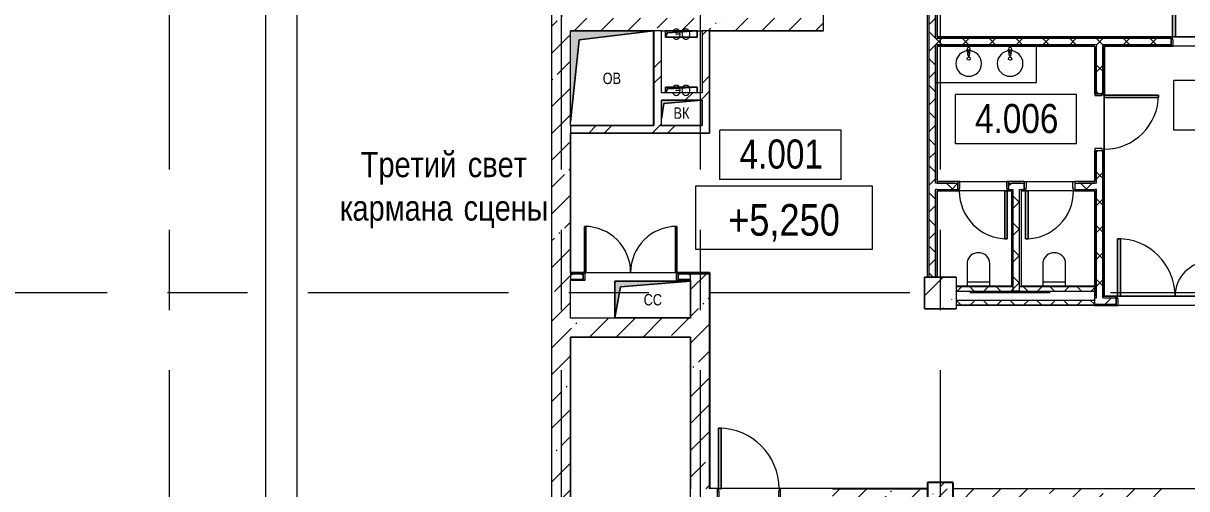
# Model space of a CAD drawing. Header units: millimetres. Extents: x 48966 to 294585, y -43515 to 30344.
# Drawn here: x 203866 to 222277, y 8617 to 15987 of the extents above; entities that cross this region are included whole.
import ezdxf

# ---------------------------------------------------------------- set-up
doc = ezdxf.new("R2010")
doc.units = ezdxf.units.MM
doc.linetypes.add('Осевые', pattern=[6350, 1270, -952.5, 3175, -952.5])
for name, color, linetype, lineweight in [('Высотные отметки', 7, 'Continuous', 9), ('Двери', 7, 'Continuous', 9), ('Каркас_Импост', 7, 'Continuous', 9), ('Колонны', 7, 'Continuous', 9), ('Колонны-1', 7, 'Continuous', 25), ('Марки помещений', 7, 'Continuous', 9), ('Обобщенные модели', 7, 'Continuous', 9), ('Обобщенные модели-1', 7, 'Continuous', 18), ('Общие ребра', 7, 'Continuous', 9), ('Оси-2', 7, 'Осевые', 9), ('Панель', 7, 'Continuous', 9), ('Перекрытия', 7, 'Continuous', 9), ('Сантехнические приборы', 7, 'Continuous', 9), ('Стены', 7, 'Continuous', 9), ('Стены-1', 7, 'Continuous', 18), ('Текстовые примечания', 7, 'Continuous', 9), ('Типовые аннотации', 7, 'Continuous', 9), ('Черная _1 сплошная', 7, 'Continuous', 9), ('Штриховка разреза-1', 7, 'Continuous', 9), ('Элементы узлов', 7, 'Continuous', 9), ('Элементы узлов-1', 7, 'Continuous', 5)]:
    doc.layers.add(name, color=color, linetype=linetype, lineweight=lineweight)
doc.styles.add('Arial', font='Arial.ttf', dxfattribs={"width": 0.8, "height": 180})
doc.styles.add('Arial Narrow', font='Arial Narrow.ttf', dxfattribs={"height": 500})
doc.styles.add('Arial Narrow_1', font='Arial Narrow.ttf', dxfattribs={"height": 460})
doc.styles.add('Arial Narrow_2', font='Arial Narrow.ttf', dxfattribs={"height": 400})
pattern_1 = [(45, (108045.05, 0), (-212.132, 212.132), []), (135, (108045.05, 0), (-212.132, -212.132), [])]
pattern_2 = [(45, (108045.05, 0), (-424.264, 424.264), [600, -100, 20, -100]), (45, (108045.05, 424), (-424.264, 424.264), [])]
pattern_3 = [(45, (108045.05, 0), (-502.8943, 502.8943), []), (45, (108045.05, 762), (-502.8943, 502.8943), [])]

# ---------------------------------------------------------------- blocks, each defined once
blk = doc.blocks.new('Обобщенные модели 26 - Обобщенные модели 26-1197534-План 4-го этажа на отм_ _6_600')
at = {"layer": 'Обобщенные модели'}
h = blk.add_hatch(dxfattribs=at)
h.set_pattern_fill('FP_7', color=256, style=0, pattern_type=2)
h.set_pattern_definition([(45, (0, 0), (-493.914, 493.914), []), (45, (493.9, 0), (-493.914, 493.914), [873.125, -174.625, 6.706, -167.919])])
h.paths.add_polyline_path([(110582, 11467), (110582, 11967), (110082, 11967), (110082, 11467)], flags=0)
at = {"layer": 'Обобщенные модели-1'}
for p, q in [((110582, 11967), (110082, 11967)), ((110082, 11967), (110082, 11467)), ((110582, 11967), (110582, 11467)), ((110082, 11467), (110582, 11467))]:
    blk.add_line(p, q, dxfattribs=at)
blk = doc.blocks.new('Дверь - Полуторная_001 - ДВ19_21-15-6256129-План 4-го этажа на отм_ _6_600')
at = {"layer": 'Двери'}
for p, q in [((-684, 984), (-729, 984)), ((-729, 984), (-729, 75)), ((-684, 75), (-684, 984)), ((684, 75), (684, 624)), ((684, 624), (729, 624)), ((729, 624), (729, 75)), ((-729, 75), (-684, 75)), ((729, 75), (684, 75))]:
    blk.add_line(p, q, dxfattribs=at)
for centre, radius, start, end in [((-729, 75), 909, 360, 90), ((729, 75), 549, 90, 180)]:
    blk.add_arc(centre, radius, start, end, dxfattribs=at)
at = {"layer": 'Каркас_Импост'}
for p, q in [((-730, 75), (-750, 75)), ((-750, 75), (-750, -75)), ((-730, 30), (-730, 75)), ((-720, 30), (-730, 30)), ((-720, -75), (-720, 30)), ((730, 30), (720, 30)), ((720, 30), (720, -75)), ((750, 75), (730, 75)), ((730, 75), (730, 30)), ((750, -75), (750, 75)), ((-750, -75), (-720, -75)), ((720, -75), (750, -75))]:
    blk.add_line(p, q, dxfattribs=at)
at = {"layer": 'Панель'}
for p, q in [((-729, 984), (-684, 984)), ((-729, 75), (-729, 984)), ((-684, 984), (-684, 75)), ((684, 624), (684, 75)), ((729, 624), (684, 624)), ((729, 75), (729, 624)), ((-684, 75), (-729, 75)), ((684, 75), (729, 75))]:
    blk.add_line(p, q, dxfattribs=at)
blk = doc.blocks.new('Дверь - Однопольная - ДВ11_21х9-6240635-План 4-го этажа на отм_ _6_600')
at = {"layer": 'Двери'}
for p, q in [((-389, 933), (-429, 933)), ((-429, 933), (-429, 75)), ((-389, 75), (-389, 933)), ((-429, 75), (-389, 75))]:
    blk.add_line(p, q, dxfattribs=at)
blk.add_arc((-429, 75), 858, 360, 90, dxfattribs=at)
at = {"layer": 'Каркас_Импост'}
for p, q in [((-430, 75), (-450, 75)), ((-450, 75), (-450, -75)), ((-430, 35), (-430, 75)), ((-420, 35), (-430, 35)), ((-420, -75), (-420, 35)), ((430, 35), (420, 35)), ((420, 35), (420, -75)), ((450, 75), (430, 75)), ((430, 75), (430, 35)), ((450, -75), (450, 75)), ((-450, -75), (-420, -75)), ((420, -75), (450, -75))]:
    blk.add_line(p, q, dxfattribs=at)
at = {"layer": 'Панель'}
for p, q in [((-429, 933), (-389, 933)), ((-429, 75), (-429, 933)), ((-389, 933), (-389, 75)), ((-389, 75), (-429, 75))]:
    blk.add_line(p, q, dxfattribs=at)
blk = doc.blocks.new('Дверь - Однопольная - ДВ11_21х10-6240727-План 4-го этажа на отм_ _6_600')
at = {"layer": 'Двери'}
for p, q in [((-439, 1058), (-479, 1058)), ((-479, 1058), (-479, 100)), ((-439, 100), (-439, 1058)), ((-479, 100), (-439, 100))]:
    blk.add_line(p, q, dxfattribs=at)
blk.add_arc((-479, 100), 958, 360, 90, dxfattribs=at)
at = {"layer": 'Каркас_Импост'}
for p, q in [((-480, 100), (-500, 100)), ((-500, 100), (-500, -100)), ((-480, 60), (-480, 100)), ((-470, 60), (-480, 60)), ((-470, -100), (-470, 60)), ((480, 60), (470, 60)), ((470, 60), (470, -100)), ((500, 100), (480, 100)), ((480, 100), (480, 60)), ((500, -100), (500, 100)), ((-500, -100), (-470, -100)), ((470, -100), (500, -100))]:
    blk.add_line(p, q, dxfattribs=at)
at = {"layer": 'Панель'}
for p, q in [((-479, 1058), (-439, 1058)), ((-479, 100), (-479, 1058)), ((-439, 1058), (-439, 100)), ((-439, 100), (-479, 100))]:
    blk.add_line(p, q, dxfattribs=at)
blk = doc.blocks.new('170_ОтверстиеПрямоугольноеВертикальное - 170_ОтверстиеПрямоугольноеВертикальное-5688926-План 4-го этажа на отм_ _6_600')
at = {"layer": 'Обобщенные модели'}
for p, q in [((-652, 750), (658, 750)), ((658, 750), (658, -750)), ((658, -750), (-652, -750))]:
    blk.add_line(p, q, dxfattribs=at)
blk = doc.blocks.new('170_ОтверстиеПрямоугольноеВертикальное - 170_ОтверстиеПрямоугольноеВертикальное-5688924-План 4-го этажа на отм_ _6_600')
at = {"layer": 'Обобщенные модели'}
for p, q in [((-312, 200), (328, 200)), ((328, 200), (328, -200)), ((328, -200), (-328, -200))]:
    blk.add_line(p, q, dxfattribs=at)
blk = doc.blocks.new('170_ОтверстиеПрямоугольноеВертикальное - 170_ОтверстиеПрямоугольноеВертикальное-5688922-План 4-го этажа на отм_ _6_600')
at = {"layer": 'Обобщенные модели'}
for p, q in [((-600, -290), (-600, 290)), ((-600, 290), (600, 290)), ((600, 290), (600, -290)), ((600, -290), (-600, -290))]:
    blk.add_line(p, q, dxfattribs=at)
blk = doc.blocks.new('170_ОтверстиеПрямоугольноеВертикальное - 170_ОтверстиеПрямоугольноеВертикальное-5688912-План 4-го этажа на отм_ _6_600')
at = {"layer": 'Обобщенные модели'}
for p, q in [((-250, -40), (-250, 50)), ((-250, 50), (250, 50)), ((250, 50), (250, -40))]:
    blk.add_line(p, q, dxfattribs=at)
blk = doc.blocks.new('170_ОтверстиеПрямоугольноеВертикальное - 170_ОтверстиеПрямоугольноеВертикальное-V56-План 4-го этажа на отм_ _6_600')
at = {"layer": 'Обобщенные модели'}
for p, q in [((-250, -50), (-250, 50)), ((-250, 50), (250, 50)), ((250, 50), (250, -50)), ((250, -50), (-250, -50))]:
    blk.add_line(p, q, dxfattribs=at)
blk = doc.blocks.new('Колонна 89 - Колонна 40-55-4749747-План 4-го этажа на отм_ _6_600')
at = {"layer": 'Колонны'}
h = blk.add_hatch(dxfattribs=at)
h.set_pattern_fill('FP_12', color=256, style=0, pattern_type=2)
h.set_pattern_definition([(45, (-32400, 15200), (-493.914, 493.914), []), (45, (-31906.1, 15200), (-493.914, 493.914), [873.125, -174.625, 6.706, -167.919])])
h.paths.add_polyline_path([(77732, 23517), (78132, 23517), (78132, 23917), (77732, 23917), (77732, 23529)], flags=0)
at = {"layer": 'Колонны-1'}
for p, q in [((78132, 23917), (77732, 23917)), ((77732, 23917), (77732, 23517)), ((78132, 23917), (78132, 23517)), ((77732, 23517), (78132, 23517))]:
    blk.add_line(p, q, dxfattribs=at)
blk = doc.blocks.new('Унитаз_встраиваемый - Обычный _ Vitra 748-4800 _каркасные_-V57-План 4-го этажа на отм_ _6_600')
at = {"layer": 'Сантехнические приборы'}
for p, q in [((-180, 371), (-180, 0)), ((179, 0), (179, 351)), ((-180, 60), (179, 60)), ((-180, 0), (179, 0))]:
    blk.add_line(p, q, dxfattribs=at)
for centre, start, end in [((-12, 351), 86.3345, 173.0597), ((10, 351), 360, 93.6655)]:
    blk.add_arc(centre, 169, start, end, dxfattribs=at)
blk = doc.blocks.new('Дверь - Однопольная_002 - ДВ6_21х8-6269959-План 4-го этажа на отм_ _6_600')
at = {"layer": 'Двери'}
for p, q in [((-339, 833), (-379, 833)), ((-379, 833), (-379, 75)), ((-339, 75), (-339, 833)), ((-379, 75), (-339, 75))]:
    blk.add_line(p, q, dxfattribs=at)
blk.add_arc((-379, 75), 758, 360, 90, dxfattribs=at)
at = {"layer": 'Каркас_Импост'}
for p, q in [((-380, 75), (-400, 75)), ((-400, 75), (-400, -75)), ((-380, 35), (-380, 75)), ((-370, 35), (-380, 35)), ((-370, -75), (-370, 35)), ((380, 35), (370, 35)), ((370, 35), (370, -75)), ((400, 75), (380, 75)), ((380, 75), (380, 35)), ((400, -75), (400, 75)), ((-400, -75), (-370, -75)), ((370, -75), (400, -75))]:
    blk.add_line(p, q, dxfattribs=at)
at = {"layer": 'Панель'}
for p, q in [((-379, 833), (-339, 833)), ((-379, 75), (-379, 833)), ((-339, 833), (-339, 75)), ((-339, 75), (-379, 75))]:
    blk.add_line(p, q, dxfattribs=at)
blk = doc.blocks.new('Дверь - Однопольная_002 - ДВ6__21х8-6269807-План 4-го этажа на отм_ _6_600')
at = {"layer": 'Двери'}
for p, q in [((-379, -75), (-339, -75)), ((-379, -833), (-379, -75)), ((-339, -75), (-339, -833)), ((-339, -833), (-379, -833))]:
    blk.add_line(p, q, dxfattribs=at)
blk.add_arc((-379, -75), 758, 270, 0, dxfattribs=at)
at = {"layer": 'Каркас_Импост'}
for p, q in [((-400, 75), (-370, 75)), ((-400, -75), (-400, 75)), ((-370, 75), (-370, -35)), ((370, 75), (400, 75)), ((370, -35), (370, 75)), ((400, 75), (400, -75)), ((-380, -75), (-400, -75)), ((-380, -35), (-380, -75)), ((-370, -35), (-380, -35)), ((380, -35), (370, -35)), ((380, -75), (380, -35)), ((400, -75), (380, -75))]:
    blk.add_line(p, q, dxfattribs=at)
at = {"layer": 'Панель'}
for p, q in [((-339, -75), (-379, -75)), ((-379, -75), (-379, -833)), ((-339, -833), (-339, -75)), ((-379, -833), (-339, -833))]:
    blk.add_line(p, q, dxfattribs=at)
blk = doc.blocks.new('Раковина-Круглая-2D - Раковина-Круглая-2D-4972737-План 4-го этажа на отм_ _6_600')
at = {"layer": 'Сантехнические приборы'}
for p, q in [((-10, 81), (-25, -27)), ((-15, 13), (-15, -9)), ((10, 81), (25, -27)), ((15, -9), (15, 13)), ((-15, -9), (15, -9))]:
    blk.add_line(p, q, dxfattribs=at)
blk.add_circle((0, 126), 25, dxfattribs=at)
for centre, radius, start, end in [((0, 202), 203, 90, 270), ((0, 202), 203, 270, 90), ((0, 18), 18.8, 0, 180), ((0, 13), 15, 360, 180), ((0, 81), 10, 0, 180), ((0, -27), 25, 180, 360)]:
    blk.add_arc(centre, radius, start, end, dxfattribs=at)
blk = doc.blocks.new('Дверь - Двупольная_без ручек - ДТ1 21-15-6161257-План 4-го этажа на отм_ _6_600')
at = {"layer": 'Двери'}
for p, q in [((-709, 792), (-729, 792)), ((-729, 792), (-729, 62)), ((-709, 62), (-709, 792)), ((709, 62), (709, 792)), ((709, 792), (729, 792)), ((729, 792), (729, 62)), ((-729, 62), (-709, 62)), ((729, 62), (709, 62))]:
    blk.add_line(p, q, dxfattribs=at)
for centre, start, end in [((-729, 62), 360, 90), ((729, 62), 90, 180)]:
    blk.add_arc(centre, 729, start, end, dxfattribs=at)
at = {"layer": 'Каркас_Импост'}
for p, q in [((-730, 62), (-750, 62)), ((-750, 62), (-750, -62)), ((-730, 43), (-730, 62)), ((-720, 43), (-730, 43)), ((-720, -62), (-720, 43)), ((730, 43), (720, 43)), ((720, 43), (720, -62)), ((750, 62), (730, 62)), ((730, 62), (730, 43)), ((750, -62), (750, 62)), ((-750, -62), (-720, -62)), ((720, -62), (750, -62))]:
    blk.add_line(p, q, dxfattribs=at)
at = {"layer": 'Панель'}
for p, q in [((-729, 792), (-709, 792)), ((-729, 62), (-729, 792)), ((-709, 792), (-709, 62)), ((709, 792), (709, 62)), ((729, 792), (709, 792)), ((729, 62), (729, 792)), ((-709, 62), (-729, 62)), ((709, 62), (729, 62))]:
    blk.add_line(p, q, dxfattribs=at)
blk = doc.blocks.new('Линия разрыва1 - М 200-4771509-План 4-го этажа на отм_ _6_600')
at = {"layer": 'Элементы узлов'}
for p, q in [((-88, 0), (-29546, 0)), ((29546, 0), (90, 0))]:
    blk.add_line(p, q, dxfattribs=at)
blk = doc.blocks.new('Марка помещения_Р - Марка помещения-4575829-План 4-го этажа на отм_ _6_600')
at = {"layer": 'Марки помещений'}
for p, q in [((-4.79375, -1.95625), (-4.79375, 1.95625)), ((4.79375, 1.95625), (-4.79375, 1.95625)), ((4.79375, -1.95625), (4.79375, 1.95625)), ((4.79375, -1.95625), (-4.79375, -1.95625))]:
    blk.add_line(p, q, dxfattribs=at)
blk = doc.blocks.new('Высотные отметки - Высотная отметка - Рамка_14мм длина-4459141-План 4-го этажа на отм_ _6_600')
at = {"layer": 'Высотные отметки'}
for p, q in [((7, 5), (-7, 5)), ((-7, 5), (-7, 0)), ((7, 0), (7, 5)), ((-7, 0), (7, 0))]:
    blk.add_line(p, q, dxfattribs=at)

msp = doc.modelspace()

# ---------------------------------------------------------------- hatches: boundary and pattern name
at = {"layer": 'Штриховка разреза-1'}
h = msp.add_hatch(dxfattribs=at)
h.set_pattern_fill('FP_4', color=256, style=0, pattern_type=2)
h.set_pattern_definition(pattern_2)
h.paths.add_polyline_path([(216526.7, 15867.1), (216526.7, 22467.1), (216326.7, 22467.1), (216326.7, 15867.1)], flags=0)
h.paths.add_polyline_path([(216526.7, 23467.1), (216526.7, 23867.1), (216326.7, 23867.1), (216326.7, 23467.1)], flags=0)
h = msp.add_hatch(dxfattribs=at)
h.set_pattern_fill('FP_4', color=256, style=0, pattern_type=2)
h.set_pattern_definition(pattern_2)
h.paths.add_polyline_path([(212226.7, 2717.1), (212526.7, 2717.1), (212526.7, 23567.1), (212226.7, 23567.1), (212226.7, 3272.5)], flags=0)
h = msp.add_hatch(dxfattribs=at)
h.set_pattern_fill('FP_5', color=256, style=0, pattern_type=2)
h.set_pattern_definition(pattern_1)
h.paths.add_polyline_path([(218301.7, 11967.1), (218301.7, 17093.8), (218201.7, 17093.8), (218201.7, 11967.1)], flags=0)
h = msp.add_hatch(dxfattribs=at)
h.set_pattern_fill('FP_4', color=256, style=0, pattern_type=2)
h.set_pattern_definition(pattern_2)
h.paths.add_polyline_path([(216326.7, 15867.1), (216326.7, 16067.1), (212526.7, 16067.1), (212526.7, 15867.1), (215715.3, 15867.1)], flags=0)
h = msp.add_hatch(dxfattribs=at)
h.set_pattern_fill('FP_2', color=256, style=0, pattern_type=2)
h.set_pattern_definition(pattern_3)
h.paths.add_polyline_path([(213846.7, 14367.1), (213966.7, 14367.1), (213966.7, 15867.1), (213846.7, 15867.1), (213846.7, 15071.6)], flags=0)
h = msp.add_hatch(dxfattribs=at)
h.set_pattern_fill('FP_2', color=256, style=0, pattern_type=2)
h.set_pattern_definition(pattern_3)
h.paths.add_polyline_path([(214606.7, 14247.1), (214726.7, 14247.1), (214726.7, 15867.1), (214606.7, 15867.1), (214606.7, 14367.1)], flags=0)
h = msp.add_hatch(dxfattribs=at)
h.set_pattern_fill('FP_5', color=256, style=0, pattern_type=2)
h.set_pattern_definition(pattern_1)
h.paths.add_polyline_path([(223711.3, 15647.1), (223711.3, 15747.1), (223531.7, 15747.1), (223531.7, 15647.1)], flags=0)
h.paths.add_polyline_path([(222031.7, 15647.1), (222031.7, 15747.1), (218301.7, 15747.1), (218301.7, 15647.1), (221148.8, 15647.1)], flags=0)
h = msp.add_hatch(dxfattribs=at)
h.set_pattern_fill('FP_5', color=256, style=0, pattern_type=2)
h.set_pattern_definition(pattern_1)
h.paths.add_polyline_path([(220846.7, 11642.1), (220946.7, 11642.1), (220946.7, 13972.1), (220846.7, 13972.1), (220846.7, 11667.1)], flags=0)
h.paths.add_polyline_path([(220946.7, 14872.1), (220946.7, 15647.1), (220846.7, 15647.1), (220846.7, 14872.1)], flags=0)
h = msp.add_hatch(dxfattribs=at)
h.set_pattern_fill('FP_2', color=256, style=0, pattern_type=2)
h.set_pattern_definition(pattern_3)
h.paths.add_polyline_path([(214606.7, 14767.1), (214606.7, 14887.1), (213966.7, 14887.1), (213966.7, 14767.1)], flags=0)
h = msp.add_hatch(dxfattribs=at)
h.set_pattern_fill('FP_2', color=256, style=0, pattern_type=2)
h.set_pattern_definition(pattern_3)
h.paths.add_polyline_path([(214606.7, 14247.1), (214606.7, 14367.1), (212526.7, 14367.1), (212526.7, 14247.1)], flags=0)
h = msp.add_hatch(dxfattribs=at)
h.set_pattern_fill('FP_5', color=256, style=0, pattern_type=2)
h.set_pattern_definition(pattern_1)
h.paths.add_polyline_path([(220846.7, 13357.1), (220846.7, 13457.1), (220506.7, 13457.1), (220506.7, 13357.1), (220821.7, 13357.1)], flags=0)
h.paths.add_polyline_path([(218301.7, 13357.1), (218656.7, 13357.1), (218656.7, 13457.1), (218301.7, 13457.1)], flags=0)
h.paths.add_polyline_path([(219631.7, 13357.1), (219706.7, 13357.1), (219706.7, 13457.1), (219456.7, 13457.1), (219456.7, 13357.1), (219531.7, 13357.1)], flags=0)
h = msp.add_hatch(dxfattribs=at)
h.set_pattern_fill('FP_5', color=256, style=0, pattern_type=2)
h.set_pattern_definition(pattern_1)
h.paths.add_polyline_path([(219631.7, 11744.6), (219631.7, 13357.1), (219531.7, 13357.1), (219531.7, 11744.6)], flags=0)
h = msp.add_hatch(dxfattribs=at)
h.set_pattern_fill('FP_5', color=256, style=0, pattern_type=2)
h.set_pattern_definition(pattern_1)
h.paths.add_polyline_path([(212726.7, 11937.1), (212726.7, 12022.1), (212526.7, 12022.1), (212526.7, 11937.1)], flags=0)
h.paths.add_polyline_path([(214426.7, 11937.1), (214426.7, 12022.1), (214226.7, 12022.1), (214226.7, 11937.1)], flags=0)
h = msp.add_hatch(dxfattribs=at)
h.set_pattern_fill('FP_4', color=256, style=0, pattern_type=2)
h.set_pattern_definition(pattern_2)
h.paths.add_polyline_path([(214426.7, 8617.1), (214726.7, 8617.1), (214726.7, 12022.1), (214426.7, 12022.1), (214426.7, 10576.7)], flags=0)
h = msp.add_hatch(dxfattribs=at)
h.set_pattern_fill('FP_5', color=256, style=0, pattern_type=2)
h.set_pattern_definition(pattern_1)
h.paths.add_polyline_path([(220816.7, 11744.6), (220816.7, 11819.6), (219631.7, 11819.6), (219631.7, 11744.6)], flags=0)
h.paths.add_polyline_path([(219531.7, 11744.6), (219531.7, 11819.6), (218626.7, 11819.6), (218626.7, 11744.6), (219337.6, 11744.6)], flags=0)
h = msp.add_hatch(dxfattribs=at)
h.set_pattern_fill('FP_5', color=256, style=0, pattern_type=2)
h.set_pattern_definition(pattern_1)
h.paths.add_polyline_path([(220816.7, 11529.6), (220816.7, 11604.6), (218626.7, 11604.6), (218626.7, 11529.6), (219337.6, 11529.6)], flags=0)
h = msp.add_hatch(dxfattribs=at)
h.set_pattern_fill('FP_5', color=256, style=0, pattern_type=2)
h.set_pattern_definition(pattern_1)
h.paths.add_polyline_path([(222959.9, 11542.1), (222976.7, 11542.1), (222976.7, 11642.1), (222661.7, 11642.1), (222661.7, 11542.1)], flags=0)
h.paths.add_polyline_path([(221161.7, 11542.1), (221161.7, 11642.1), (220816.7, 11642.1), (220816.7, 11542.1), (221148.8, 11542.1)], flags=0)
h = msp.add_hatch(dxfattribs=at)
h.set_pattern_fill('FP_4', color=256, style=0, pattern_type=2)
h.set_pattern_definition(pattern_2)
h.paths.add_polyline_path([(212526.7, 11017.1), (214426.7, 11017.1), (214426.7, 11317.1), (212526.7, 11317.1)], flags=0)
h = msp.add_hatch(dxfattribs=at)
h.set_pattern_fill('FP_4', color=256, style=0, pattern_type=2)
h.set_pattern_definition(pattern_2)
h.paths.add_polyline_path([(216669.7, 8417.1), (221926.7, 8417.1), (221926.7, 8617.1), (216669.7, 8617.1)], flags=0)
at = {"layer": 'Элементы узлов-1'}
for points in [[(212526.7, 14424.9), (212661.5, 15726.3), (213836.7, 15867.1), (212526.7, 15867.1), (212526.7, 15071.6)], [(214028.7, 15767.1), (214058.7, 15837.1), (214528.7, 15867.1), (214028.7, 15867.1), (214028.7, 15799.9)], [(214033, 14887.1), (214058.7, 14947.1), (214528.7, 14977.1), (214028.7, 14977.1), (214028.7, 14887.1)], [(213966.7, 14472.2), (214003.5, 14714.3), (214592, 14767.1), (213966.7, 14767.1), (213966.7, 14751.1)], [(213226.7, 11322.1), (213315.7, 11813.1), (214426.7, 11902.1), (213226.7, 11902.1)]]:
    msp.add_hatch(color=256, dxfattribs=at).paths.add_polyline_path(points, flags=0)

# ---------------------------------------------------------------- linework, layer by layer
at = {"layer": 'Высотные отметки'}
msp.add_line((215902.9, 12409.8), (215902.9, 12409.8), dxfattribs=at)
msp.add_line((215902.9, 12409.8), (215902.9, 12409.8), dxfattribs=at)
at = {"layer": 'Общие ребра'}
for p, q in [((216526.7, 15867.1), (216526.7, 22467.1)), ((218201.7, 11967.1), (218201.7, 17093.8)), ((218301.7, 15747.1), (218301.7, 17093.8)), ((213966.7, 15867.1), (213846.7, 15867.1)), ((214726.7, 15867.1), (214606.7, 15867.1)), ((218326.7, 15747.1), (218301.7, 15747.1)), ((222031.7, 15747.1), (218326.7, 15747.1)), ((222031.7, 15772.1), (218328.7, 15772.1)), ((218326.7, 15647.1), (218301.7, 15647.1)), ((218301.7, 13457.1), (218301.7, 15647.1)), ((220846.7, 15647.1), (218326.7, 15647.1)), ((218326.7, 15647.1), (218326.7, 15622.1)), ((220821.7, 15622.1), (220821.7, 14872.1)), ((220846.7, 15647.1), (220846.7, 15622.1)), ((220846.7, 14872.1), (220846.7, 15622.1)), ((222031.7, 15647.1), (220946.7, 15647.1)), ((220946.7, 15647.1), (220946.7, 15622.1)), ((220971.7, 15622.1), (220946.7, 15622.1)), ((220946.7, 14872.1), (220946.7, 15622.1)), ((220971.7, 14872.1), (220971.7, 15622.1)), ((220971.7, 15622.1), (220971.7, 14872.1)), ((220973.7, 15622.1), (222031.7, 15622.1)), ((212526.7, 14367.1), (212526.7, 14247.1)), ((220821.7, 13972.1), (220821.7, 13484.1)), ((220846.7, 13457.1), (220846.7, 13972.1)), ((220946.7, 11667.1), (220946.7, 13972.1)), ((220971.7, 11667.1), (220971.7, 13972.1)), ((220971.7, 13972.1), (220971.7, 11667.1)), ((218326.7, 13457.1), (218301.7, 13457.1)), ((218326.7, 13482.1), (218326.7, 13457.1)), ((218326.7, 13457.1), (218656.7, 13457.1)), ((218656.7, 13482.1), (218328.7, 13482.1)), ((219706.7, 13482.1), (219456.7, 13482.1)), ((219456.7, 13457.1), (219706.7, 13457.1)), ((220821.7, 13482.1), (220506.7, 13482.1)), ((220506.7, 13457.1), (220821.7, 13457.1)), ((220846.7, 13457.1), (220821.7, 13457.1)), ((218326.7, 13357.1), (218301.7, 13357.1)), ((218301.7, 11967.1), (218301.7, 13357.1)), ((218326.7, 13357.1), (218656.7, 13357.1)), ((218326.7, 13332.1), (218656.7, 13332.1)), ((219456.7, 13357.1), (219531.7, 13357.1)), ((219456.7, 13332.1), (219506.7, 13332.1)), ((219506.7, 13332.1), (219531.7, 13332.1)), ((219531.7, 13332.1), (219531.7, 13357.1)), ((219531.7, 11832.1), (219531.7, 13332.1)), ((219631.7, 13357.1), (219706.7, 13357.1)), ((219631.7, 13332.1), (219631.7, 13357.1)), ((219631.7, 11832.1), (219631.7, 13332.1)), ((219658.7, 13332.1), (219706.7, 13332.1)), ((220506.7, 13357.1), (220821.7, 13357.1)), ((220506.7, 13332.1), (220819.7, 13332.1)), ((220821.7, 13332.1), (220821.7, 13357.1)), ((220846.7, 13357.1), (220821.7, 13357.1)), ((220846.7, 11667.1), (220846.7, 13357.1)), ((212526.7, 12042.1), (212526.7, 12022.1)), ((212526.7, 12022.1), (212726.7, 12022.1)), ((212526.7, 12022.1), (212526.7, 11937.1)), ((212726.7, 12042.1), (212528.7, 12042.1)), ((214426.7, 12042.1), (214226.7, 12042.1)), ((214226.7, 12022.1), (214426.7, 12022.1)), ((214726.7, 12042.1), (214426.7, 12042.1)), ((214426.7, 12022.1), (214726.7, 12022.1)), ((214426.7, 11937.1), (214426.7, 12022.1)), ((212526.7, 11937.1), (212526.7, 11917.1)), ((212526.7, 11937.1), (212726.7, 11937.1)), ((214226.7, 11937.1), (214426.7, 11937.1)), ((214426.7, 11917.1), (214426.7, 11937.1)), ((218626.7, 11819.6), (219531.7, 11819.6)), ((219506.7, 11832.1), (219531.7, 11832.1)), ((219531.7, 11819.6), (219531.7, 11832.1)), ((219531.7, 11744.6), (219531.7, 11819.6)), ((219631.7, 11819.6), (219631.7, 11832.1)), ((219631.7, 11819.6), (220816.7, 11819.6)), ((219631.7, 11744.6), (219631.7, 11819.6)), ((218626.7, 11744.6), (219531.7, 11744.6)), ((218626.7, 11604.6), (220816.7, 11604.6)), ((219531.7, 11744.6), (219631.7, 11744.6)), ((219631.7, 11744.6), (219531.7, 11744.6)), ((219631.7, 11744.6), (220816.7, 11744.6)), ((220816.7, 11642.1), (220846.7, 11642.1)), ((220846.7, 11642.1), (220846.7, 11667.1)), ((220946.7, 11667.1), (220971.7, 11667.1)), ((220946.7, 11642.1), (220946.7, 11667.1)), ((220946.7, 11642.1), (221161.7, 11642.1)), ((221161.7, 11667.1), (220973.7, 11667.1)), ((218626.7, 11529.6), (220816.7, 11529.6)), ((220816.7, 11542.1), (221161.7, 11542.1)), ((220816.7, 11517.1), (221161.7, 11517.1)), ((216766.7, 8617.1), (216669.7, 8617.1)), ((216669.7, 8617.1), (218176.7, 8617.1)), ((218176.7, 8617.1), (216766.7, 8617.1))]:
    msp.add_line(p, q, dxfattribs=at)
at = {"layer": 'Оси-2'}
for p, q in [((206176.7, 25417.1), (206176.7, -41737.8)), ((212376.7, 25417.1), (212376.7, -41737.8)), ((214576.7, 25417.1), (214576.7, -41737.8)), ((218376.7, 25417.1), (218376.7, -41737.8)), ((258216.7, 11717.1), (199731.8, 11717.1))]:
    msp.add_line(p, q, dxfattribs=at)
at = {"layer": 'Перекрытия'}
for p, q in [((218326.7, 19317.1), (218326.7, 15772.1)), ((218176.7, 11967.1), (218176.7, 16897.1)), ((216526.7, 15867.1), (214726.7, 15867.1)), ((214726.7, 15867.1), (214726.7, 14247.1)), ((218326.7, 15772.1), (224851.7, 15772.1)), ((223531.7, 15772.1), (222031.7, 15772.1)), ((222031.7, 15772.1), (222031.7, 15622.1)), ((218326.7, 15622.1), (218326.7, 13482.1)), ((220821.7, 15622.1), (218326.7, 15622.1)), ((220821.7, 14872.1), (220821.7, 15622.1)), ((222031.7, 15622.1), (220971.7, 15622.1)), ((220971.7, 15622.1), (220971.7, 11667.1)), ((220971.7, 14872.1), (220821.7, 14872.1)), ((220971.7, 13972.1), (220971.7, 14872.1)), ((214726.7, 14247.1), (212526.7, 14247.1)), ((212526.7, 14247.1), (212526.7, 12042.1)), ((220821.7, 13482.1), (220821.7, 13972.1)), ((220821.7, 13972.1), (220971.7, 13972.1)), ((218326.7, 13482.1), (218606.7, 13482.1)), ((219506.7, 13482.1), (219656.7, 13482.1)), ((220556.7, 13482.1), (220821.7, 13482.1)), ((218606.7, 13332.1), (218326.7, 13332.1)), ((218326.7, 13332.1), (218326.7, 11967.1)), ((219506.7, 11832.1), (219506.7, 13332.1)), ((219656.7, 13332.1), (219656.7, 11832.1)), ((220821.7, 13332.1), (220556.7, 13332.1)), ((220821.7, 11832.1), (220821.7, 13332.1)), ((212526.7, 12042.1), (214726.7, 12042.1)), ((214726.7, 12042.1), (214726.7, 8617.1)), ((218126.7, 11467.1), (218126.7, 11967.1)), ((218126.7, 11967.1), (218176.7, 11967.1)), ((218326.7, 11967.1), (218626.7, 11967.1)), ((218626.7, 11967.1), (218626.7, 11832.1)), ((218626.7, 11832.1), (219506.7, 11832.1)), ((219656.7, 11832.1), (220821.7, 11832.1)), ((220971.7, 11667.1), (222976.7, 11667.1)), ((222661.7, 11667.1), (221161.7, 11667.1)), ((221161.7, 11667.1), (221161.7, 11517.1)), ((218626.7, 11467.1), (218126.7, 11467.1)), ((221161.7, 11517.1), (218626.7, 11517.1)), ((218626.7, 11517.1), (218626.7, 11467.1)), ((214426.7, 11017.1), (212526.7, 11017.1)), ((212526.7, 11017.1), (212526.7, 3617.1)), ((214426.7, 5967.1), (214426.7, 11017.1))]:
    msp.add_line(p, q, dxfattribs=at)
at = {"layer": 'Стены'}
for p, q in [((222031.7, 15772.1), (223531.7, 15772.1)), ((222031.7, 15622.1), (222031.7, 15772.1)), ((223531.7, 15622.1), (222031.7, 15622.1)), ((218656.7, 13482.1), (219456.7, 13482.1)), ((218656.7, 13332.1), (218656.7, 13482.1)), ((219456.7, 13482.1), (219456.7, 13332.1)), ((219706.7, 13482.1), (220506.7, 13482.1)), ((219706.7, 13332.1), (219706.7, 13482.1)), ((220506.7, 13482.1), (220506.7, 13332.1)), ((219456.7, 13332.1), (218656.7, 13332.1)), ((220506.7, 13332.1), (219706.7, 13332.1)), ((212726.7, 11917.1), (212726.7, 12042.1)), ((212746.7, 12042.1), (212746.7, 12022.1)), ((212746.7, 11917.1), (212726.7, 11917.1)), ((221161.7, 11667.1), (222661.7, 11667.1)), ((221161.7, 11517.1), (221161.7, 11667.1)), ((222661.7, 11517.1), (221161.7, 11517.1))]:
    msp.add_line(p, q, dxfattribs=at)
at = {"layer": 'Стены-1'}
for p, q in [((212226.7, 23567.1), (212226.7, 2717.1)), ((218176.7, 11967.1), (218176.7, 17093.8)), ((218326.7, 15772.1), (218326.7, 17093.8)), ((218326.7, 15772.1), (218326.7, 17093.8)), ((218328.7, 15774.1), (218328.7, 17093.8)), ((212526.7, 15867.1), (213846.7, 15867.1)), ((212526.7, 14367.1), (212526.7, 15867.1)), ((213846.7, 15867.1), (213846.7, 14367.1)), ((213966.7, 15867.1), (214606.7, 15867.1)), ((213966.7, 14887.1), (213966.7, 15867.1)), ((214606.7, 15867.1), (214606.7, 14887.1)), ((214726.7, 15867.1), (216326.7, 15867.1)), ((214726.7, 14247.1), (214726.7, 15867.1)), ((216326.7, 15867.1), (216526.7, 15867.1)), ((218326.7, 15772.1), (218328.7, 15772.1)), ((218326.7, 15772.1), (218328.7, 15772.1)), ((222031.7, 15622.1), (222031.7, 15772.1)), ((218326.7, 15622.1), (220821.7, 15622.1)), ((218326.7, 13482.1), (218326.7, 15622.1)), ((218326.7, 13482.1), (218326.7, 15622.1)), ((218326.7, 15622.1), (218328.7, 15622.1)), ((218328.7, 15620.1), (218328.7, 13484.1)), ((220971.7, 15622.1), (220973.7, 15622.1)), ((220971.7, 15622.1), (220973.7, 15622.1)), ((220973.7, 15620.1), (220973.7, 14872.1)), ((214606.7, 14887.1), (213966.7, 14887.1)), ((213966.7, 14367.1), (213966.7, 14767.1)), ((213966.7, 14767.1), (214606.7, 14767.1)), ((214606.7, 14767.1), (214606.7, 14367.1)), ((220821.7, 14872.1), (220971.7, 14872.1)), ((220971.7, 14872.1), (220973.7, 14872.1)), ((213846.7, 14367.1), (212526.7, 14367.1)), ((214606.7, 14367.1), (213966.7, 14367.1)), ((212526.7, 12042.1), (212526.7, 14247.1)), ((212526.7, 14247.1), (214606.7, 14247.1)), ((214606.7, 14247.1), (214726.7, 14247.1)), ((220821.7, 13972.1), (220971.7, 13972.1)), ((220971.7, 13972.1), (220973.7, 13972.1)), ((220973.7, 11669.1), (220973.7, 13972.1)), ((218326.7, 13482.1), (218328.7, 13482.1)), ((218326.7, 13482.1), (218328.7, 13482.1)), ((218656.7, 13482.1), (218656.7, 13332.1)), ((219456.7, 13482.1), (219456.7, 13332.1)), ((219706.7, 13482.1), (219706.7, 13332.1)), ((220506.7, 13482.1), (220506.7, 13332.1)), ((220821.7, 13484.1), (220821.7, 13482.1)), ((218326.7, 11967.1), (218326.7, 13332.1)), ((218326.7, 11967.1), (218326.7, 13330.1)), ((218328.7, 13330.1), (218328.7, 11969.1)), ((219506.7, 11832.1), (219506.7, 13332.1)), ((219656.7, 13332.1), (219658.7, 13332.1)), ((219656.7, 13332.1), (219656.7, 11832.1)), ((220821.7, 13332.1), (220819.7, 13332.1)), ((220821.7, 13332.1), (220821.7, 11667.1)), ((212528.7, 12042.1), (212526.7, 12042.1)), ((212726.7, 11917.1), (212726.7, 12042.1)), ((214226.7, 12042.1), (214226.7, 11917.1)), ((214726.7, 12042.1), (214726.7, 12022.1)), ((214726.7, 8617.1), (214726.7, 12042.1)), ((214726.7, 12022.1), (214726.7, 8617.1)), ((214728.7, 12042.1), (214728.7, 8619.1)), ((218176.7, 11967.1), (218326.7, 11967.1)), ((218326.7, 11967.1), (218328.7, 11967.1)), ((212526.7, 11317.1), (212526.7, 11917.1)), ((212526.7, 11917.1), (212726.7, 11917.1)), ((214226.7, 11917.1), (214426.7, 11917.1)), ((214426.7, 11917.1), (214426.7, 11317.1)), ((218626.7, 11832.1), (219506.7, 11832.1)), ((218626.7, 11832.1), (218626.7, 11517.1)), ((219656.7, 11832.1), (220816.7, 11832.1)), ((220816.7, 11832.1), (220816.7, 11517.1)), ((220816.7, 11667.1), (220821.7, 11667.1)), ((220816.7, 11667.1), (220816.7, 11517.1)), ((220971.7, 11667.1), (220973.7, 11667.1)), ((220971.7, 11667.1), (220973.7, 11667.1)), ((221161.7, 11667.1), (221161.7, 11517.1)), ((218124.7, 11467.1), (218124.7, 11465.1)), ((218626.7, 11465.1), (218124.7, 11465.1)), ((218126.7, 11467.1), (218626.7, 11467.1)), ((220816.7, 11517.1), (218626.7, 11517.1)), ((214426.7, 11317.1), (212526.7, 11317.1)), ((212526.7, 5967.1), (212526.7, 11017.1)), ((212526.7, 11017.1), (214426.7, 11017.1)), ((214426.7, 11017.1), (214426.7, 8617.1)), ((218174.7, 8619.1), (214728.7, 8619.1)), ((218176.7, 8617.1), (218176.7, 8619.1)), ((218578.7, 8619.1), (222531.7, 8619.1))]:
    msp.add_line(p, q, dxfattribs=at)
at = {"layer": 'Черная _1 сплошная'}
for p, q in [((219901.7, 15047.1), (219901.7, 15622.1)), ((218301.7, 15047.1), (219901.7, 15047.1))]:
    msp.add_line(p, q, dxfattribs=at)
at = {"layer": 'Элементы узлов'}
for p, q in [((213836.7, 15867.1), (212526.7, 15867.1)), ((213836.7, 15867.1), (212661.5, 15726.3)), ((212661.5, 15726.3), (213836.7, 15867.1)), ((213836.7, 14367.1), (213836.7, 15867.1)), ((214528.7, 15867.1), (214028.7, 15867.1)), ((214028.7, 15867.1), (214028.7, 15767.1)), ((214058.7, 15837.1), (214028.7, 15767.1)), ((214028.7, 15767.1), (214058.7, 15837.1)), ((214528.7, 15867.1), (214058.7, 15837.1)), ((214058.7, 15837.1), (214528.7, 15867.1)), ((214528.7, 15767.1), (214528.7, 15867.1)), ((212661.5, 15726.3), (212526.7, 14424.9)), ((212526.7, 14424.9), (212661.5, 15726.3)), ((214028.7, 15767.1), (214528.7, 15767.1)), ((214528.7, 14977.1), (214028.7, 14977.1)), ((214028.7, 14977.1), (214028.7, 14887.1)), ((214058.7, 14947.1), (214033, 14887.1)), ((214033, 14887.1), (214058.7, 14947.1)), ((214528.7, 14977.1), (214058.7, 14947.1)), ((214058.7, 14947.1), (214528.7, 14977.1)), ((214528.7, 14887.1), (214528.7, 14977.1)), ((214606.7, 14767.1), (213966.7, 14767.1)), ((214606.7, 14767.1), (214003.5, 14714.3)), ((214003.5, 14714.3), (214606.7, 14767.1)), ((214606.7, 14367.1), (214606.7, 14767.1)), ((214003.5, 14714.3), (213966.7, 14472.2)), ((213966.7, 14472.2), (214003.5, 14714.3)), ((212526.7, 14367.1), (213836.7, 14367.1)), ((213950.7, 14367.1), (214606.7, 14367.1)), ((214426.7, 11902.1), (213226.7, 11902.1)), ((213226.7, 11902.1), (213226.7, 11322.1)), ((213315.7, 11813.1), (213226.7, 11322.1)), ((213226.7, 11322.1), (213315.7, 11813.1)), ((214426.7, 11902.1), (213315.7, 11813.1)), ((213315.7, 11813.1), (214426.7, 11902.1)), ((214426.7, 11322.1), (214426.7, 11902.1)), ((213226.7, 11322.1), (214426.7, 11322.1))]:
    msp.add_line(p, q, dxfattribs=at)

# ---------------------------------------------------------------- block references
at = {"layer": 'Высотные отметки', "xscale": 199.9999999999999, "yscale": 199.9999999999999, "zscale": 199.9999999999999}
msp.add_blockref('Высотные отметки - Высотная отметка - Рамка_14мм длина-4459141-План 4-го этажа на отм_ _6_600', (215902.9, 12409.8), dxfattribs=at)
at = {"layer": 'Двери'}
for name, p in [('Дверь - Полуторная_001 - ДВ19_21-15-6256129-План 4-го этажа на отм_ _6_600', (222781.7, 15697.1)), ('Дверь - Однопольная_002 - ДВ6__21х8-6269807-План 4-го этажа на отм_ _6_600', (220106.7, 13407.1)), ('Дверь - Двупольная_без ручек - ДТ1 21-15-6161257-План 4-го этажа на отм_ _6_600', (213476.7, 11979.6)), ('Дверь - Полуторная_001 - ДВ19_21-15-6256129-План 4-го этажа на отм_ _6_600', (221911.7, 11592.1)), ('Дверь - Однопольная - ДВ11_21х10-6240727-План 4-го этажа на отм_ _6_600', (215346.7, 8517.1))]:
    msp.add_blockref(name, p, dxfattribs=at)
for name, p, rotation in [('Дверь - Однопольная - ДВ11_21х9-6240635-План 4-го этажа на отм_ _6_600', (220896.7, 14422.1), 270), ('Дверь - Однопольная_002 - ДВ6_21х8-6269959-План 4-го этажа на отм_ _6_600', (219056.7, 13407.1), 180)]:
    msp.add_blockref(name, p, dxfattribs=dict(at, rotation=rotation))
at = {"layer": 'Колонны'}
msp.add_blockref('Колонна 89 - Колонна 40-55-4749747-План 4-го этажа на отм_ _6_600', (140445, -15200), dxfattribs=at)
at = {"layer": 'Марки помещений', "xscale": 199.9999999999999, "yscale": 199.9999999999999, "zscale": 199.9999999999999}
for p in [(223029.2, 14687.4), (219574.9, 14467.3), (215848.9, 13904.9)]:
    msp.add_blockref('Марка помещения_Р - Марка помещения-4575829-План 4-го этажа на отм_ _6_600', p, dxfattribs=at)
at = {"layer": 'Обобщенные модели'}
msp.add_blockref('Обобщенные модели 26 - Обобщенные модели 26-1197534-План 4-го этажа на отм_ _6_600', (108045, 0), dxfattribs=at)
at = {"layer": 'Сантехнические приборы', "rotation": 180}
for p in [(218826.7, 15552.1), (219481.7, 15552.1)]:
    msp.add_blockref('Раковина-Круглая-2D - Раковина-Круглая-2D-4972737-План 4-го этажа на отм_ _6_600', p, dxfattribs=at)
at = {"layer": 'Сантехнические приборы'}
for p in [(218981.7, 11832.1), (220181.7, 11832.1)]:
    msp.add_blockref('Унитаз_встраиваемый - Обычный _ Vitra 748-4800 _каркасные_-V57-План 4-го этажа на отм_ _6_600', p, dxfattribs=at)
at = {"layer": 'Элементы узлов'}
for p, rotation in [((207701.7, -3128.8), 90.0000000000004), ((208201.7, -3128.8), 270.0000000000001)]:
    msp.add_blockref('Линия разрыва1 - М 200-4771509-План 4-го этажа на отм_ _6_600', p, dxfattribs=dict(at, rotation=rotation))
for name, p in [('170_ОтверстиеПрямоугольноеВертикальное - 170_ОтверстиеПрямоугольноеВертикальное-5688926-План 4-го этажа на отм_ _6_600', (213178.7, 15117.1)), ('170_ОтверстиеПрямоугольноеВертикальное - 170_ОтверстиеПрямоугольноеВертикальное-V56-План 4-го этажа на отм_ _6_600', (214278.7, 15817.1)), ('170_ОтверстиеПрямоугольноеВертикальное - 170_ОтверстиеПрямоугольноеВертикальное-5688912-План 4-го этажа на отм_ _6_600', (214278.7, 14927.1)), ('170_ОтверстиеПрямоугольноеВертикальное - 170_ОтверстиеПрямоугольноеВертикальное-5688924-План 4-го этажа на отм_ _6_600', (214278.7, 14567.1)), ('170_ОтверстиеПрямоугольноеВертикальное - 170_ОтверстиеПрямоугольноеВертикальное-5688922-План 4-го этажа на отм_ _6_600', (213826.7, 11612.1))]:
    msp.add_blockref(name, p, dxfattribs=at)

# ---------------------------------------------------------------- texts
at = {"layer": 'Марки помещений', "char_height": 460, "width": 1587.341, "attachment_point": 1, "style": 'Arial Narrow_1'}
for s, insert in [('4.006', (218927, 14709.2)), ('4.001', (215201, 14146.8))]:
    msp.add_mtext(s, dxfattribs=dict(at, insert=insert))
at = {"layer": 'Текстовые примечания', "char_height": 400, "attachment_point": 1, "style": 'Arial Narrow_2'}
for s, insert, width in [('Третий', (209206.4, 13950.3), 1891.983), ('\\fArial Narrow|b0|i0|c204|p34|; ', (210767.5, 13950.3), 160.337), ('свет', (210899.8, 13950.3), 1170.464), ('\\fArial Narrow|b0|i0|c204|p34|; ', (211865.5, 13950.3), 160.337), ('\\fArial Narrow|b0|i0|c204|p34|; ', (210701.3, 13262.3), 160.337), ('кармана', (208875.7, 13262.3), 2212.657), ('сцены', (210833.6, 13262.3), 1651.476)]:
    msp.add_mtext(s, dxfattribs=dict(at, insert=insert, width=width))
at = {"layer": 'Типовые аннотации', "char_height": 180, "attachment_point": 1, "style": 'Arial'}
for s, insert, width in [('ЭО', (214129.3, 15905.1), 371.983), ('ОВ', (213034.9, 15205.1), 359.156), ('ЭО', (214129.3, 15015.1), 371.983), ('ВК', (214156.5, 14655.1), 307.848), ('СС', (213682.9, 11700.1), 359.156)]:
    msp.add_mtext(s, dxfattribs=dict(at, insert=insert, width=width))

# ---------------------------------------------------------------- next in the draw order: texts
at = {"layer": 'Высотные отметки', "insert": (215020.2, 13124.2), "char_height": 500, "width": 2118.479, "attachment_point": 1, "line_spacing_factor": 0.974696, "style": 'Arial Narrow', "bg_fill": 3, "box_fill_scale": 1.25, "bg_fill_color": 256, "bg_fill_true_color": 13158600, "bg_fill_transparency": 0}
msp.add_mtext('+5,250', dxfattribs=at)

doc.saveas('drawing.dxf')
